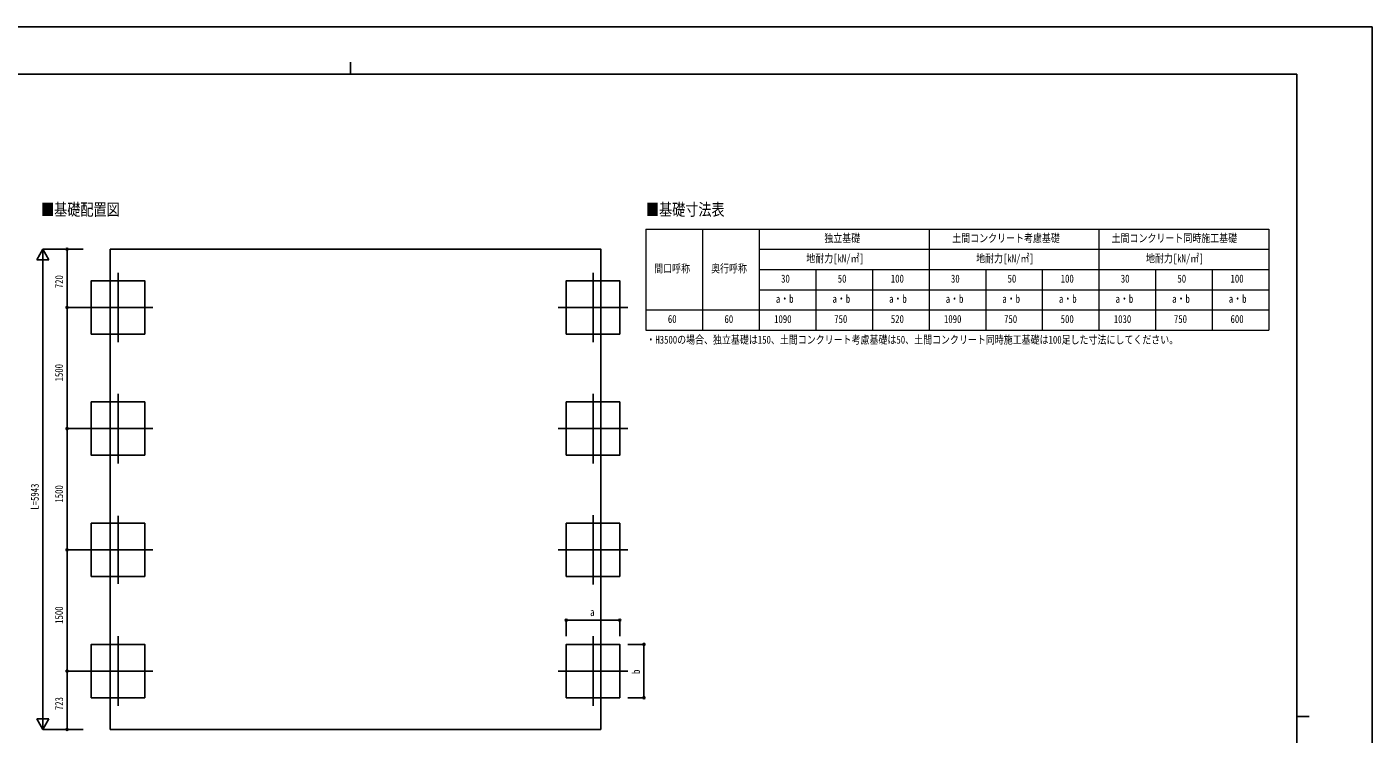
# Model space of a CAD drawing. Units: millimetres, scale not verified. Extents: x -12615 to 12615, y -8910 to 8910.
# Drawn here: x -4017 to 12615, y 157 to 8910 of the extents above; entities that cross this region are included whole.
import ezdxf
from ezdxf.enums import TextEntityAlignment as Align

# ---------------------------------------------------------------- set-up
doc = ezdxf.new("R2010")
doc.units = ezdxf.units.MM
doc.header["$LTSCALE"] = 40
doc.layers.add('0-1_TABLE1', color=7, linetype='Continuous', lineweight=18)
for name, color, linetype in [('0-2_USER1', 3, 'Continuous'), ('0-3_YKK_12', 2, 'Continuous'), ('0-5_YKK_A1', 4, 'Continuous'), ('0-6_YKK_D', 6, 'Continuous'), ('0-7_YKK_ZWAK', 7, 'Continuous')]:
    doc.layers.add(name, color=color, linetype=linetype)
doc.styles.add('ＭＳ ゴシック', font='')
doc.styles.get('ＭＳ ゴシック').set_extended_font_data('MS Gothic')

msp = doc.modelspace()

# ---------------------------------------------------------------- linework, layer by layer
at = {"layer": '0-1_TABLE1'}
for p, q in [((3637.2, 6407.77), (11337.2, 6407.77)), ((3637.2, 6407.77), (3637.2, 5157.77)), ((4337.2, 6407.77), (4337.2, 5157.77)), ((5037.2, 6407.77), (5037.2, 5157.77)), ((7137.2, 6407.77), (7137.2, 5157.77)), ((9237.2, 6407.77), (9237.2, 5157.77)), ((5037.2, 6157.77), (11337.2, 6157.77)), ((5037.2, 5907.77), (11337.2, 5907.77)), ((5737.2, 5907.77), (5737.2, 5157.77)), ((6437.2, 5907.77), (6437.2, 5157.77)), ((7837.2, 5907.77), (7837.2, 5157.77)), ((8537.2, 5907.77), (8537.2, 5157.77)), ((9937.2, 5907.77), (9937.2, 5157.77)), ((10637.2, 5907.77), (10637.2, 5157.77)), ((5037.2, 5657.77), (11337.2, 5657.77)), ((3637.2, 5157.77), (11337.2, 5157.77))]:
    msp.add_line(p, q, dxfattribs=at)
for points in [[(11337.2, 6407.77), (11337.2, 5907.77), (11337.2, 5157.77)], [(3637.2, 5407.77), (4337.2, 5407.77), (5037.2, 5407.77), (11337.2, 5407.77)]]:
    msp.add_lwpolyline(points, dxfattribs=at)
at = {"layer": '0-3_YKK_12'}
for p, q in [((-2890.74, 5868.09), (-2890.74, 5008.09)), ((2982.26, 5868.09), (2982.26, 5008.09)), ((-2460.74, 5438.09), (-3320.74, 5438.09)), ((2552.26, 5438.09), (3412.26, 5438.09)), ((-2890.74, 4368.09), (-2890.74, 3508.09)), ((2982.26, 4368.09), (2982.26, 3508.09)), ((-2460.74, 3938.09), (-3320.74, 3938.09)), ((2552.26, 3938.09), (3412.26, 3938.09)), ((-2890.74, 2859.98), (-2890.74, 2016.21)), ((2982.26, 2868.09), (2982.26, 2008.09)), ((-2460.74, 2438.09), (-3320.74, 2438.09)), ((2552.26, 2438.09), (3412.26, 2438.09)), ((-2890.74, 1368.09), (-2890.74, 508.09)), ((2982.26, 1368.09), (2982.26, 508.09)), ((-2460.74, 938.09), (-3320.74, 938.09)), ((2552.26, 938.09), (3412.26, 938.09))]:
    msp.add_line(p, q, dxfattribs=at)
at = {"layer": '0-5_YKK_A1'}
for p, q in [((-2989.24, 6158), (-2989.24, 215.49)), ((-2989.24, 215.49), (3080.76, 215.49))]:
    msp.add_line(p, q, dxfattribs=at)
msp.add_lwpolyline([(-2989.24, 6158), (3080.76, 6158), (3080.76, 215.49)], dxfattribs=at)
for points in [[(-2560.74, 5108.09), (-2560.74, 5768.09), (-3220.74, 5768.09), (-3220.74, 5108.09)], [(2652.26, 5108.09), (2652.26, 5768.09), (3312.26, 5768.09), (3312.26, 5108.09)], [(-2560.74, 3608.09), (-2560.74, 4268.09), (-3220.74, 4268.09), (-3220.74, 3608.09)], [(2652.26, 3608.09), (2652.26, 4268.09), (3312.26, 4268.09), (3312.26, 3608.09)], [(-2560.74, 2108.09), (-2560.74, 2768.09), (-3220.74, 2768.09), (-3220.74, 2108.09)], [(2652.26, 2108.09), (2652.26, 2768.09), (3312.26, 2768.09), (3312.26, 2108.09)], [(-2560.74, 608.09), (-2560.74, 1268.09), (-3220.74, 1268.09), (-3220.74, 608.09)], [(2652.26, 608.09), (2652.26, 1268.09), (3312.26, 1268.09), (3312.26, 608.09)]]:
    msp.add_lwpolyline(points, close=True, dxfattribs=at)
at = {"layer": '0-6_YKK_D'}
for p, q in [((-3820.74, 6158), (-3895.74, 6028.1)), ((-3320.74, 6158), (-3821.74, 6158)), ((-3820.74, 6158), (-3745.74, 6028.1)), ((-3820.74, 6158), (-3820.74, 5898.2)), ((-3320.74, 6158), (-3521.74, 6158)), ((-3520.74, 6158), (-3520.74, 5438.09)), ((-3895.74, 6028.1), (-3745.74, 6028.1)), ((-3820.74, 365.49), (-3820.74, 6008)), ((-3320.74, 5438.09), (-3521.74, 5438.09)), ((-3321.74, 5438.09), (-3521.74, 5438.09)), ((-3520.74, 3938.09), (-3520.74, 5438.09)), ((-3321.74, 3938.09), (-3521.74, 3938.09)), ((-3320.74, 3938.09), (-3521.74, 3938.09)), ((-3520.74, 2438.09), (-3520.74, 3938.09)), ((-3320.74, 2438.09), (-3521.74, 2438.09)), ((-3320.74, 2438.09), (-3521.74, 2438.09)), ((-3520.74, 938.09), (-3520.74, 2438.09)), ((2652.26, 1368.09), (2652.26, 1569.09)), ((2652.26, 1568.09), (3312.26, 1568.09)), ((3312.26, 1368.09), (3312.26, 1569.09)), ((3412.26, 1268.09), (3613.26, 1268.09)), ((3612.26, 608.09), (3612.26, 1268.09)), ((-3320.74, 938.09), (-3521.74, 938.09)), ((-3320.74, 938.09), (-3521.74, 938.09)), ((-3520.74, 215.49), (-3520.74, 938.09)), ((3412.26, 608.09), (3613.26, 608.09)), ((-3820.74, 215.49), (-3895.74, 345.39)), ((-3745.74, 345.39), (-3895.74, 345.39)), ((-3820.74, 215.49), (-3820.74, 475.3)), ((-3820.74, 215.49), (-3745.74, 345.39)), ((-3320.74, 215.49), (-3821.74, 215.49)), ((-3320.74, 215.49), (-3521.74, 215.49))]:
    msp.add_line(p, q, dxfattribs=at)
for centre in [(-3520.74, 6158), (-3520.74, 5438.09), (-3520.74, 5438.09), (-3520.74, 3938.09), (-3520.74, 3938.09), (-3520.74, 2438.09), (-3520.74, 2438.09), (2652.26, 1568.09), (3312.26, 1568.09), (3612.26, 1268.09), (-3520.74, 938.09), (-3520.74, 938.09), (3612.26, 608.09), (-3520.74, 215.49)]:
    msp.add_circle(centre, 12.75, dxfattribs=at)
at = {"layer": '0-7_YKK_ZWAK'}
for p, q in [((11685.06, 8325), (-11714.94, 8325)), ((-14.94, 8475), (-14.94, 8325)), ((11685.06, 8325), (11685.06, -7575)), ((11685.06, 375), (11835.06, 375))]:
    msp.add_line(p, q, dxfattribs=at)
msp.add_lwpolyline([(-12615, -8910), (12615, -8910), (12615, 8910), (-12615, 8910)], close=True, dxfattribs=at)

# ---------------------------------------------------------------- texts
at = {"layer": '0-1_TABLE1', "style": 'ＭＳ ゴシック', "width": 0.8}
for s, p in [('独立基礎', (5842.4, 6215.27)), ('土間コンクリート考慮基礎', (7424, 6215.27)), ('土間コンクリート同時施工基礎', (9394.4, 6215.27)), ('地耐力[kN/㎡]', (5619.2, 5965.27)), ('地耐力[kN/㎡]', (7719.2, 5965.27)), ('地耐力[kN/㎡]', (9819.2, 5965.27)), ('間口呼称', (3738.8, 5840.27)), ('奥行呼称', (4442.4, 5840.27)), ('30', (5308, 5715.27)), ('50', (6008, 5715.27)), ('100', (6664.8, 5715.27)), ('30', (7408, 5715.27)), ('50', (8108, 5715.27)), ('100', (8764.8, 5715.27)), ('30', (9508, 5715.27)), ('50', (10208, 5715.27)), ('100', (10864.8, 5715.27)), ('a・b', (5243.2, 5465.27)), ('a・b', (5943.2, 5465.27)), ('a・b', (6643.2, 5465.27)), ('a・b', (7343.2, 5465.27)), ('a・b', (8043.2, 5465.27)), ('a・b', (8743.2, 5465.27)), ('a・b', (9443.2, 5465.27)), ('a・b', (10143.2, 5465.27)), ('a・b', (10843.2, 5465.27)), ('60', (3908, 5215.27)), ('60', (4608, 5215.27)), ('1090', (5221.6, 5215.27)), ('750', (5964.8, 5215.27)), ('520', (6664.8, 5215.27)), ('1090', (7321.6, 5215.27)), ('750', (8064.8, 5215.27)), ('500', (8764.8, 5215.27)), ('1030', (9421.6, 5215.27)), ('750', (10164.8, 5215.27)), ('600', (10864.8, 5215.27))]:
    msp.add_text(s, height=98.97, dxfattribs=at).set_placement(p, align=Align.BOTTOM_LEFT)
at = {"layer": '0-2_USER1', "style": 'ＭＳ ゴシック', "width": 0.8}
for s, height, p in [('■基礎配置図', 148.5, (-3842.34, 6530.53)), ('■基礎寸法表', 148.5, (3636.68, 6530.53)), ('・H3500の場合、独立基礎は150、土間コンクリート考慮基礎は50、土間コンクリート同時施工基礎は100足した寸法にしてください。', 98.97, (3642.36, 4959.27))]:
    msp.add_text(s, height=height, dxfattribs=at).set_placement(p, align=Align.BOTTOM_LEFT)
at = {"layer": '0-6_YKK_D', "style": 'ＭＳ ゴシック', "width": 0.8}
for s, p in [('720', (-3540.74, 5675.65)), ('1500', (-3540.74, 4522.49)), ('L=5943', (-3840.74, 2934.75)), ('1500', (-3540.74, 3022.49)), ('1500', (-3540.74, 1522.49)), ('b', (3592.26, 902.09)), ('723', (-3540.74, 454.39))]:
    msp.add_text(s, height=98.97, rotation=90, dxfattribs=at).set_placement(p, align=Align.BOTTOM_LEFT)
msp.add_text('a', height=98.97, dxfattribs=at).set_placement((2946.26, 1588.09), align=Align.BOTTOM_LEFT)

doc.saveas('drawing.dxf')
